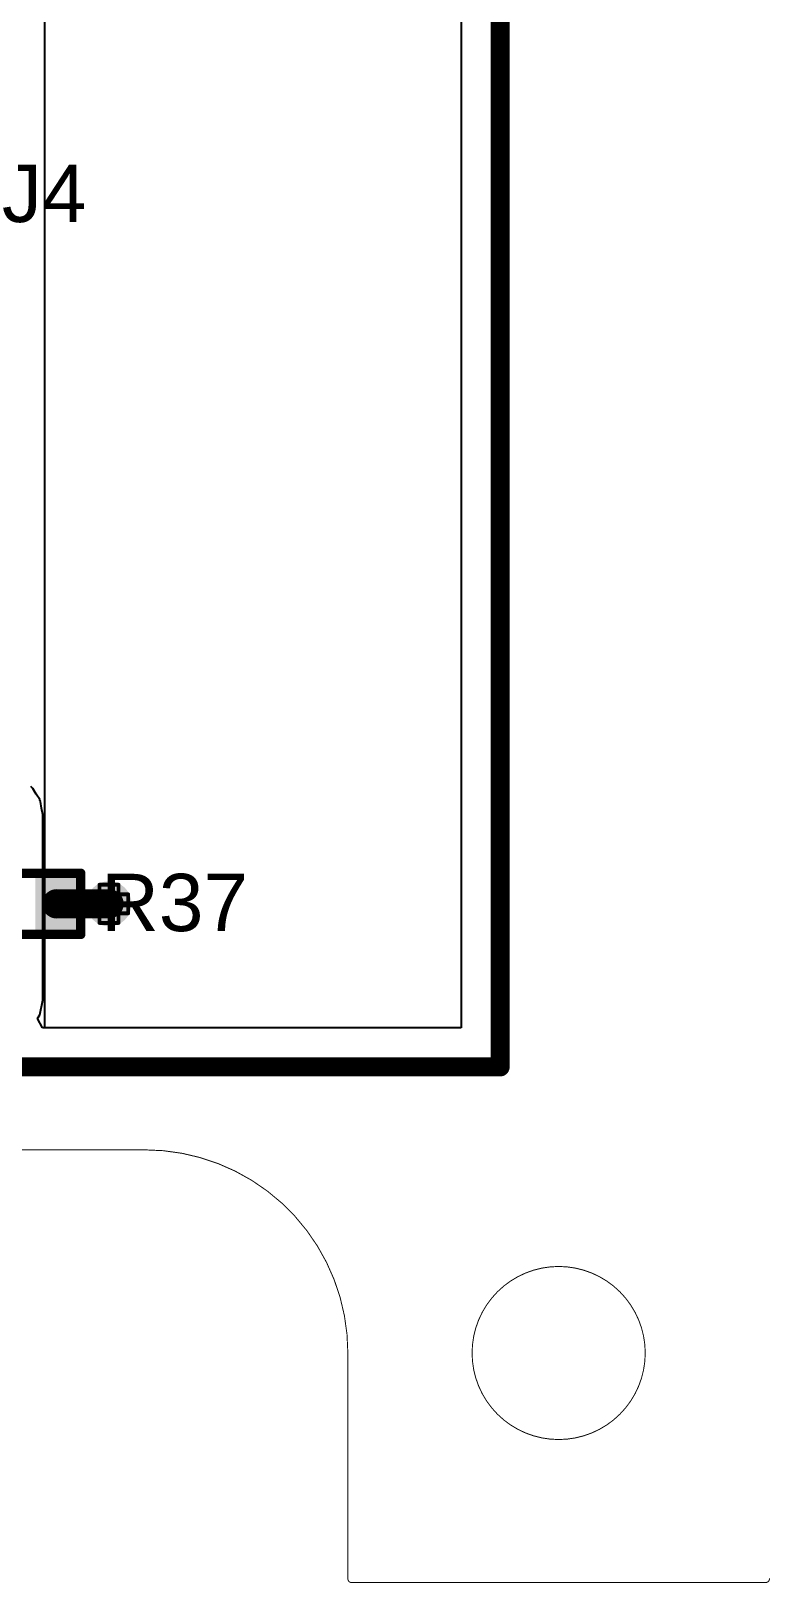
# Model space of a CAD drawing. Header units: inches. Extents: x -5 to 501, y -9 to 81.
# Drawn here: x 108.77 to 118.58, y -6.86 to 13.77 of the extents above; entities that cross this region are included whole.
import ezdxf

# ---------------------------------------------------------------- set-up
doc = ezdxf.new("R2010")
doc.units = ezdxf.units.IN
for name, color, linetype in [('Board Outline', 216, 'Continuous'), ('Bottom Layer', 5, 'Continuous'), ('Drill Drawing', 1, 'Continuous'), ('Ground', 16, 'Continuous'), ('Mechanical 4', 56, 'Continuous'), ('Power', 76, 'Continuous'), ('Top Layer', 1, 'Continuous'), ('Top Overlay', 2, 'Continuous'), ('Top Paste', 8, 'Continuous'), ('Top Solder', 216, 'Continuous'), ('Via Holes', 16, 'Continuous')]:
    doc.layers.add(name, color=color, linetype=linetype)
doc.styles.add('Arial', font='', dxfattribs={"height": 0.2})
doc.styles.get('Arial').set_extended_font_data('Arial')

msp = doc.modelspace()

# ---------------------------------------------------------------- hatches: boundary and pattern name
at = {"layer": 'Bottom Layer'}
h = msp.add_hatch(color=5, dxfattribs=at)
edge = h.paths.add_edge_path()
edge.add_arc((109.805, 2.167), 0.3, 0, 360)
at = {"layer": 'Ground'}
h = msp.add_hatch(color=16, dxfattribs=at)
edge = h.paths.add_edge_path()
edge.add_arc((109.805, 2.167), 0.3, 0, 360)
at = {"layer": 'Power'}
h = msp.add_hatch(color=76, dxfattribs=at)
edge = h.paths.add_edge_path()
edge.add_arc((109.805, 2.167), 0.3, 0, 360)
at = {"layer": 'Top Layer'}
msp.add_hatch(color=1, dxfattribs=at).paths.add_polyline_path([(109.34, 2.485), (109.34, 1.85), (108.883, 1.85), (108.883, 2.485)])
h = msp.add_hatch(color=1, dxfattribs=at)
edge = h.paths.add_edge_path()
edge.add_arc((109.805, 2.167), 0.3, 0, 360)
at = {"layer": 'Top Paste'}
msp.add_hatch(color=8, dxfattribs=at).paths.add_polyline_path([(109.34, 2.485), (109.34, 1.85), (108.883, 1.85), (108.883, 2.485)])
at = {"layer": 'Top Solder'}
msp.add_hatch(color=216, dxfattribs=at).paths.add_polyline_path([(109.395, 2.54), (109.395, 1.795), (108.828, 1.795), (108.828, 2.54)])
at = {"layer": 'Via Holes'}
h = msp.add_hatch(color=7, dxfattribs=at)
edge = h.paths.add_edge_path()
edge.add_arc((109.805, 2.167), 0.15, 0, 360)

# ---------------------------------------------------------------- linework, layer by layer
at = {"layer": 'Board Outline'}
for points in [[(115, 0, 0.254, 0.254, 0), (115, 40, 0.254, 0.254, 0)], [(0, 0, 0.254, 0.254, 0), (115, 0, 0.254, 0.254, 0)]]:
    msp.add_lwpolyline(points, format="xyseb", dxfattribs=at)
msp.add_lwpolyline([(114.937, 0, 0.127, 0.127, 1), (115.064, 0, 0.127, 0.127, 1)], format="xyseb", close=True, dxfattribs=at)
msp.add_lwpolyline([(114.937, 0, 0.127, 0.127, 1), (115.064, 0, 0.127, 0.127, 1)], format="xyseb", close=True, dxfattribs=at)
at = {"layer": 'Bottom Layer'}
for p, q in [((114.482, 39.482), (114.482, 0.518)), ((108.951, 0.518), (108.951, 22.987)), ((114.482, 0.518), (108.951, 0.518))]:
    msp.add_line(p, q, dxfattribs=at)
at = {"layer": 'Drill Drawing'}
for points in [[(109.551, 2.04, 0.0508, 0.0508, 0), (109.551, 2.294, 0.0508, 0.0508, 0)], [(109.551, 2.294, 0.0508, 0.0508, 0), (109.678, 2.294, 0.0508, 0.0508, 0)], [(109.678, 2.294, 0.0508, 0.0508, 0), (109.678, 2.421, 0.0508, 0.0508, 0)], [(109.678, 2.421, 0.0508, 0.0508, 0), (109.932, 2.421, 0.0508, 0.0508, 0)], [(109.932, 2.294, 0.0508, 0.0508, 0), (109.932, 2.421, 0.0508, 0.0508, 0)], [(109.932, 2.294, 0.0508, 0.0508, 0), (110.059, 2.294, 0.0508, 0.0508, 0)], [(110.059, 2.04, 0.0508, 0.0508, 0), (110.059, 2.294, 0.0508, 0.0508, 0)], [(109.551, 2.04, 0.0508, 0.0508, 0), (109.678, 2.04, 0.0508, 0.0508, 0)], [(109.678, 1.913, 0.0508, 0.0508, 0), (109.678, 2.04, 0.0508, 0.0508, 0)], [(109.932, 2.04, 0.0508, 0.0508, 0), (110.059, 2.04, 0.0508, 0.0508, 0)], [(109.932, 1.913, 0.0508, 0.0508, 0), (109.932, 2.04, 0.0508, 0.0508, 0)], [(109.678, 1.913, 0.0508, 0.0508, 0), (109.932, 1.913, 0.0508, 0.0508, 0)]]:
    msp.add_lwpolyline(points, format="xyseb", dxfattribs=at)
for points in [[(109.539, 2.294, 0.0254, 0.0254, 1), (109.564, 2.294, 0.0254, 0.0254, 1)], [(109.539, 2.294, 0.0254, 0.0254, 1), (109.564, 2.294, 0.0254, 0.0254, 1)], [(109.666, 2.421, 0.0254, 0.0254, 1), (109.691, 2.421, 0.0254, 0.0254, 1)], [(109.666, 2.421, 0.0254, 0.0254, 1), (109.691, 2.421, 0.0254, 0.0254, 1)], [(109.666, 2.294, 0.0254, 0.0254, 1), (109.691, 2.294, 0.0254, 0.0254, 1)], [(109.666, 2.294, 0.0254, 0.0254, 1), (109.691, 2.294, 0.0254, 0.0254, 1)], [(109.92, 2.421, 0.0254, 0.0254, 1), (109.945, 2.421, 0.0254, 0.0254, 1)], [(109.92, 2.421, 0.0254, 0.0254, 1), (109.945, 2.421, 0.0254, 0.0254, 1)], [(109.92, 2.294, 0.0254, 0.0254, 1), (109.945, 2.294, 0.0254, 0.0254, 1)], [(109.92, 2.294, 0.0254, 0.0254, 1), (109.945, 2.294, 0.0254, 0.0254, 1)], [(110.047, 2.294, 0.0254, 0.0254, 1), (110.072, 2.294, 0.0254, 0.0254, 1)], [(110.047, 2.294, 0.0254, 0.0254, 1), (110.072, 2.294, 0.0254, 0.0254, 1)], [(109.539, 2.04, 0.0254, 0.0254, 1), (109.564, 2.04, 0.0254, 0.0254, 1)], [(109.539, 2.04, 0.0254, 0.0254, 1), (109.564, 2.04, 0.0254, 0.0254, 1)], [(109.666, 2.04, 0.0254, 0.0254, 1), (109.691, 2.04, 0.0254, 0.0254, 1)], [(109.666, 2.04, 0.0254, 0.0254, 1), (109.691, 2.04, 0.0254, 0.0254, 1)], [(109.92, 2.04, 0.0254, 0.0254, 1), (109.945, 2.04, 0.0254, 0.0254, 1)], [(109.92, 2.04, 0.0254, 0.0254, 1), (109.945, 2.04, 0.0254, 0.0254, 1)], [(110.047, 2.04, 0.0254, 0.0254, 1), (110.072, 2.04, 0.0254, 0.0254, 1)], [(110.047, 2.04, 0.0254, 0.0254, 1), (110.072, 2.04, 0.0254, 0.0254, 1)], [(109.666, 1.913, 0.0254, 0.0254, 1), (109.691, 1.913, 0.0254, 0.0254, 1)], [(109.666, 1.913, 0.0254, 0.0254, 1), (109.691, 1.913, 0.0254, 0.0254, 1)], [(109.92, 1.913, 0.0254, 0.0254, 1), (109.945, 1.913, 0.0254, 0.0254, 1)], [(109.92, 1.913, 0.0254, 0.0254, 1), (109.945, 1.913, 0.0254, 0.0254, 1)]]:
    msp.add_lwpolyline(points, format="xyseb", close=True, dxfattribs=at)
at = {"layer": 'Ground'}
for p, q in [((114.482, 39.482), (114.482, 0.518)), ((108.951, 0.518), (108.951, 22.987)), ((114.482, 0.518), (108.951, 0.518))]:
    msp.add_line(p, q, dxfattribs=at)
at = {"layer": 'Mechanical 4'}
for points in [[(115.001, -0.002, 0.0127, 0.0127, 0), (115.001, 39.998, 0.0127, 0.0127, 0)], [(0.001, -0.002, 0.0127, 0.0127, 0), (115.001, -0.002, 0.0127, 0.0127, 0)], [(4.678, -1.102, 0.0127, 0.0127, 0), (110.278, -1.102, 0.0127, 0.0127, 0)], [(110.278, -1.102, 0.0127, 0.0127, -0.414214), (112.978, -3.802, 0.0127, 0.0127, 0)], [(110.278, -1.102, 0.0127, 0.0127, -0.414214), (112.978, -3.802, 0.0127, 0.0127, 0)], [(112.978, -6.802, 0.0127, 0.0127, 0), (112.978, -3.802, 0.0127, 0.0127, 0)], [(113.028, -6.852, 0.0127, 0.0127, -0.414214), (112.978, -6.802, 0.0127, 0.0127, 0)], [(118.578, -6.802, 0.0127, 0.0127, -0.414214), (118.528, -6.852, 0.0127, 0.0127, 0)], [(113.028, -6.852, 0.0127, 0.0127, 0), (118.528, -6.852, 0.0127, 0.0127, 0)]]:
    msp.add_lwpolyline(points, format="xyseb", dxfattribs=at)
for points in [[(114.998, -0.002, 0.00635, 0.00635, 1), (115.004, -0.002, 0.00635, 0.00635, 1)], [(114.998, -0.002, 0.00635, 0.00635, 1), (115.004, -0.002, 0.00635, 0.00635, 1)], [(115.004, -0.002, 0.00635, 0.00635, 1), (114.998, -0.002, 0.00635, 0.00635, 1)], [(114.996, -0.002, 0.00317, 0.00317, 1), (114.999, -0.002, 0.00317, 0.00317, 1)], [(115.003, -0.002, 0.00317, 0.00317, 1), (115.006, -0.002, 0.00317, 0.00317, 1)], [(110.275, -1.102, 0.00635, 0.00635, 1), (110.281, -1.102, 0.00635, 0.00635, 1)], [(110.275, -1.102, 0.00635, 0.00635, 1), (110.281, -1.102, 0.00635, 0.00635, 1)], [(110.275, -1.102, 0.00635, 0.00635, 1), (110.281, -1.102, 0.00635, 0.00635, 1)], [(116.928, -3.802, 0.0127, 0.0127, 1), (114.628, -3.802, 0.0127, 0.0127, 1)], [(116.928, -3.802, 0.0127, 0.0127, 1), (114.628, -3.802, 0.0127, 0.0127, 1)], [(116.928, -3.802, 0.0127, 0.0127, 1), (114.628, -3.802, 0.0127, 0.0127, 1)], [(112.975, -3.802, 0.00635, 0.00635, 1), (112.981, -3.802, 0.00635, 0.00635, 1)], [(112.975, -3.802, 0.00635, 0.00635, 1), (112.981, -3.802, 0.00635, 0.00635, 1)], [(112.981, -3.802, 0.00635, 0.00635, 1), (112.975, -3.802, 0.00635, 0.00635, 1)], [(112.981, -3.802, 0.00635, 0.00635, 1), (112.975, -3.802, 0.00635, 0.00635, 1)], [(112.975, -3.802, 0.00635, 0.00635, 1), (112.981, -3.802, 0.00635, 0.00635, 1)], [(112.973, -3.802, 0.00317, 0.00317, 1), (112.977, -3.802, 0.00317, 0.00317, 1)], [(112.973, -3.802, 0.00317, 0.00317, 1), (112.977, -3.802, 0.00317, 0.00317, 1)], [(112.98, -3.802, 0.00317, 0.00317, 1), (112.983, -3.802, 0.00317, 0.00317, 1)], [(112.98, -3.802, 0.00317, 0.00317, 1), (112.983, -3.802, 0.00317, 0.00317, 1)], [(114.625, -3.802, 0.00635, 0.00635, 1), (114.631, -3.802, 0.00635, 0.00635, 1)], [(114.631, -3.802, 0.00635, 0.00635, 1), (114.625, -3.802, 0.00635, 0.00635, 1)], [(114.625, -3.802, 0.00635, 0.00635, 1), (114.631, -3.802, 0.00635, 0.00635, 1)], [(114.625, -3.802, 0.00635, 0.00635, 1), (114.631, -3.802, 0.00635, 0.00635, 1)], [(114.623, -3.802, 0.00317, 0.00317, 1), (114.627, -3.802, 0.00317, 0.00317, 1)], [(114.63, -3.802, 0.00317, 0.00317, 1), (114.633, -3.802, 0.00317, 0.00317, 1)], [(116.925, -3.802, 0.00635, 0.00635, 1), (116.931, -3.802, 0.00635, 0.00635, 1)], [(116.925, -3.802, 0.00635, 0.00635, 1), (116.931, -3.802, 0.00635, 0.00635, 1)], [(116.925, -3.802, 0.00635, 0.00635, 1), (116.931, -3.802, 0.00635, 0.00635, 1)], [(112.975, -6.802, 0.00635, 0.00635, 1), (112.981, -6.802, 0.00635, 0.00635, 1)], [(112.975, -6.802, 0.00635, 0.00635, 1), (112.981, -6.802, 0.00635, 0.00635, 1)], [(118.575, -6.802, 0.00635, 0.00635, 1), (118.581, -6.802, 0.00635, 0.00635, 1)], [(118.581, -6.802, 0.00635, 0.00635, 1), (118.575, -6.802, 0.00635, 0.00635, 1)], [(118.573, -6.802, 0.00317, 0.00317, 1), (118.577, -6.802, 0.00317, 0.00317, 1)], [(118.58, -6.802, 0.00317, 0.00317, 1), (118.583, -6.802, 0.00317, 0.00317, 1)], [(113.025, -6.852, 0.00635, 0.00635, 1), (113.031, -6.852, 0.00635, 0.00635, 1)], [(113.031, -6.852, 0.00635, 0.00635, 1), (113.025, -6.852, 0.00635, 0.00635, 1)], [(113.025, -6.852, 0.00635, 0.00635, 1), (113.031, -6.852, 0.00635, 0.00635, 1)], [(113.023, -6.852, 0.00317, 0.00317, 1), (113.027, -6.852, 0.00317, 0.00317, 1)], [(113.03, -6.852, 0.00317, 0.00317, 1), (113.033, -6.852, 0.00317, 0.00317, 1)], [(118.525, -6.852, 0.00635, 0.00635, 1), (118.531, -6.852, 0.00635, 0.00635, 1)], [(118.525, -6.852, 0.00635, 0.00635, 1), (118.531, -6.852, 0.00635, 0.00635, 1)]]:
    msp.add_lwpolyline(points, format="xyseb", close=True, dxfattribs=at)
at = {"layer": 'Power'}
for p, q in [((114.482, 39.482), (114.482, 0.518)), ((108.951, 0.518), (108.951, 22.987)), ((114.482, 0.518), (108.951, 0.518))]:
    msp.add_line(p, q, dxfattribs=at)
at = {"layer": 'Top Layer'}
for p, q in [((114.482, 39.482), (114.482, 0.518)), ((108.77, 3.723), (108.767, 3.728)), ((108.773, 3.721), (108.77, 3.723)), ((108.778, 3.714), (108.773, 3.721)), ((108.786, 3.708), (108.778, 3.714)), ((108.793, 3.701), (108.786, 3.708)), ((108.837, 3.626), (108.793, 3.701)), ((108.886, 3.553), (108.837, 3.626)), ((108.888, 3.539), (108.886, 3.553)), ((108.896, 3.527), (108.888, 3.539)), ((108.908, 3.44), (108.896, 3.527)), ((108.925, 3.355), (108.908, 3.44)), ((108.925, 0.889), (108.925, 3.355)), ((108.886, 0.691), (108.925, 0.889)), ((108.855, 0.645), (108.886, 0.691)), ((108.923, 0.518), (108.855, 0.645)), ((114.482, 0.518), (108.923, 0.518))]:
    msp.add_line(p, q, dxfattribs=at)
msp.add_lwpolyline([(109.112, 2.167, 0.389, 0.389, 0), (109.805, 2.167, 0.389, 0.389, 0)], format="xyseb", dxfattribs=at)
for points in [[(109.014, 2.167, 0.195, 0.195, 1), (109.209, 2.167, 0.195, 0.195, 1)], [(109.708, 2.167, 0.195, 0.195, 1), (109.903, 2.167, 0.195, 0.195, 1)]]:
    msp.add_lwpolyline(points, format="xyseb", close=True, dxfattribs=at)
at = {"layer": 'Top Overlay'}
for points in [[(107.854, 2.573, 0.127, 0.127, 0), (109.429, 2.573, 0.127, 0.127, 0)], [(107.829, 2.599, 0.00323, 0.00323, 0), (109.455, 2.599, 0.00323, 0.00323, 0)], [(109.429, 1.761, 0.127, 0.127, 0), (109.429, 2.573, 0.127, 0.127, 0)], [(107.854, 1.761, 0.127, 0.127, 0), (109.429, 1.761, 0.127, 0.127, 0)]]:
    msp.add_lwpolyline(points, format="xyseb", dxfattribs=at)
for points in [[(109.398, 2.573, 0.0635, 0.0635, 1), (109.461, 2.573, 0.0635, 0.0635, 1)], [(109.398, 2.573, 0.0635, 0.0635, 1), (109.461, 2.573, 0.0635, 0.0635, 1)], [(109.454, 2.599, 0.00161, 0.00161, 1), (109.455, 2.599, 0.00161, 0.00161, 1)], [(109.398, 1.761, 0.0635, 0.0635, 1), (109.461, 1.761, 0.0635, 0.0635, 1)], [(109.398, 1.761, 0.0635, 0.0635, 1), (109.461, 1.761, 0.0635, 0.0635, 1)]]:
    msp.add_lwpolyline(points, format="xyseb", close=True, dxfattribs=at)

# ---------------------------------------------------------------- texts
at = {"layer": 'Top Overlay', "style": 'Arial'}
for s, p in [('J4', (108.382, 11.227)), ('R37', (109.699, 1.804))]:
    msp.add_text(s, height=0.762, dxfattribs=at).set_placement(p)

doc.saveas('drawing.dxf')
